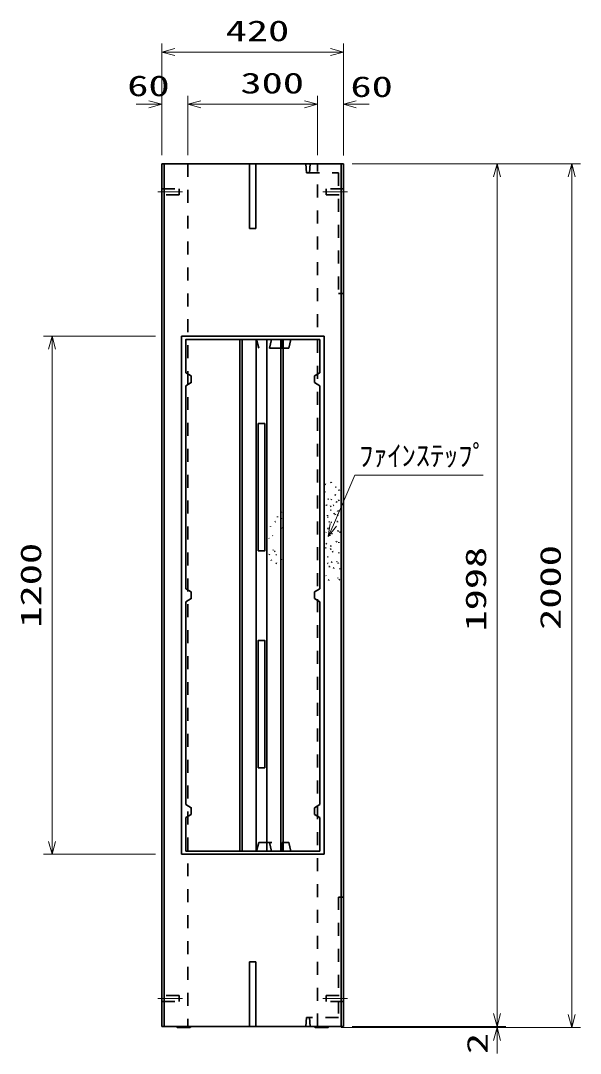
# Model space of a CAD drawing. Units: millimetres on the paper. Extents: x 0 to 841, y 0 to 594.
# Drawn here: x 371.1 to 435.9, y 278.7 to 398.3 of the extents above; entities that cross this region are included whole.
import ezdxf
from ezdxf.enums import TextEntityAlignment as Align

# ---------------------------------------------------------------- set-up
doc = ezdxf.new("R2010")
doc.units = ezdxf.units.MM
doc.linetypes.add('USER2', pattern=[18.5, 12, -1.5, 3.5, -1.5])
doc.linetypes.add('USER3', pattern=[3, 1.5, -1.5])
for name, color, linetype, lineweight in [('D-BMK（構造物基準線）', 2, 'USER2', 18), ('D-STR-DIM（寸法）', 7, 'Continuous', 13), ('D-STR-HTXT（旗上げ）', 7, 'Continuous', 13), ('D-STR（構造物）', 1, 'Continuous', 35)]:
    doc.layers.add(name, color=color, linetype=linetype, lineweight=lineweight)
doc.styles.add('ＭＳ ゴシック', font='')
doc.styles.get('ＭＳ ゴシック').set_extended_font_data('MS Gothic')

# ---------------------------------------------------------------- blocks, each defined once
blk = doc.blocks.new('_Open30')
at = {"color": 7, "linetype": 'Continuous', "lineweight": 13}
for p, q in [((-1, 0.2679), (0, 0)), ((0, 0), (-1, -0.2679)), ((0, 0), (-1, 0))]:
    blk.add_line(p, q, dxfattribs=at)

msp = doc.modelspace()

# ---------------------------------------------------------------- linework, layer by layer
at = {"layer": 'D-BMK（構造物基準線）'}
for p, q in [((387.03, 378.421), (389.879, 378.421)), ((406.105, 378.421), (408.954, 378.421)), ((387.03, 285.021), (389.879, 285.021)), ((408.954, 285.021), (406.105, 285.021))]:
    msp.add_line(p, q, dxfattribs=at)
at = {"layer": 'D-STR-DIM（寸法）'}
for p, q in [((387.492, 389.568), (387.492, 395.618)), ((408.492, 389.598), (408.492, 395.618)), ((388.992, 394.618), (406.992, 394.618)), ((387.492, 382.671), (387.492, 389.568)), ((390.492, 382.671), (390.492, 389.568)), ((390.492, 382.723), (390.492, 389.568)), ((405.492, 382.671), (405.492, 389.568)), ((405.492, 382.671), (405.492, 389.568)), ((408.492, 382.641), (408.492, 389.568)), ((385.992, 388.568), (384.492, 388.568)), ((391.992, 388.568), (403.992, 388.568)), ((391.992, 388.568), (393.492, 388.568)), ((403.992, 388.568), (402.492, 388.568)), ((409.992, 388.568), (411.492, 388.568)), ((409.492, 381.671), (427.281, 381.671)), ((425.844, 381.671), (435.921, 381.671)), ((426.281, 283.271), (426.281, 380.171)), ((434.921, 283.171), (434.921, 380.171)), ((386.742, 361.721), (373.779, 361.721)), ((374.779, 303.221), (374.779, 360.221)), ((386.742, 301.721), (373.779, 301.721)), ((426.281, 283.271), (426.281, 284.771)), ((408.242, 281.671), (427.281, 281.671)), ((409.492, 281.771), (427.281, 281.771)), ((409.492, 281.771), (427.281, 281.771)), ((424.844, 281.671), (435.921, 281.671)), ((426.281, 280.171), (426.281, 278.671))]:
    msp.add_line(p, q, dxfattribs=at)
at = {"layer": 'D-STR-HTXT（旗上げ）'}
msp.add_lwpolyline([(424.665, 345.63), (409.835, 345.63), (407.336, 339.879)], dxfattribs=at)
at = {"layer": 'D-STR（構造物）'}
for p, q in [((408.492, 381.671), (387.492, 381.671)), ((387.492, 381.671), (387.492, 281.771)), ((387.742, 281.771), (387.742, 381.671)), ((397.617, 381.671), (397.617, 374.171)), ((398.367, 374.171), (398.367, 381.671)), ((408.242, 381.671), (408.242, 281.771)), ((408.492, 281.771), (408.492, 381.671)), ((397.617, 374.171), (398.367, 374.171)), ((406.262, 361.721), (389.762, 361.721)), ((389.762, 361.721), (389.762, 301.721)), ((396.518, 361.346), (396.518, 302.096)), ((396.768, 361.346), (396.768, 302.096)), ((398.387, 361.346), (398.387, 302.096)), ((399.637, 361.346), (399.637, 302.096)), ((401.257, 361.346), (401.257, 302.096)), ((401.507, 361.346), (401.507, 302.096)), ((405.762, 361.346), (402.416, 361.346)), ((405.762, 357.474), (405.762, 361.346)), ((406.262, 301.721), (406.262, 361.721)), ((405.762, 357.474), (405.133, 357.11)), ((405.133, 357.11), (405.133, 356.337)), ((390.262, 355.974), (390.262, 332.471)), ((405.133, 356.337), (405.762, 355.974)), ((405.762, 332.471), (405.762, 355.974)), ((406.394, 344.574), (406.467, 344.554)), ((407.02, 344.749), (407.077, 344.797)), ((407.077, 344.797), (407.126, 344.74)), ((406.28, 343.719), (406.333, 343.666)), ((406.333, 343.666), (406.386, 343.719)), ((407.579, 343.31), (407.507, 343.291)), ((407.56, 343.383), (407.579, 343.31)), ((407.596, 344.243), (407.671, 344.243)), ((407.943, 343.858), (407.996, 343.911)), ((407.996, 343.911), (408.049, 343.858)), ((406.544, 342.173), (406.482, 342.13)), ((406.544, 342.173), (406.587, 342.112)), ((406.76, 342.847), (406.687, 342.86)), ((406.977, 341.997), (407.039, 342.04)), ((407.039, 342.04), (407.082, 341.979)), ((407.099, 342.775), (407.125, 342.846)), ((407.308, 342.1), (407.376, 342.131)), ((407.696, 342.473), (407.709, 342.547)), ((407.709, 342.547), (407.783, 342.534)), ((407.891, 342.673), (407.953, 342.716)), ((407.953, 342.716), (407.996, 342.655)), ((400.858, 340.745), (400.878, 340.818)), ((401.331, 341.328), (401.278, 341.381)), ((401.331, 341.328), (401.384, 341.381)), ((406.673, 340.931), (406.66, 341.005)), ((407.086, 341.57), (407.012, 341.576)), ((407.43, 341.153), (407.382, 341.211)), ((407.541, 341.096), (407.48, 341.053)), ((407.584, 341.034), (407.541, 341.096)), ((407.833, 341.043), (407.759, 341.056)), ((407.82, 340.969), (407.833, 341.043)), ((407.824, 341.421), (407.861, 341.486)), ((407.861, 341.486), (407.926, 341.449)), ((400.071, 339.624), (400.077, 339.698)), ((400.549, 340.238), (400.624, 340.245)), ((401.306, 340.621), (401.371, 340.659)), ((406.655, 340.76), (406.73, 340.76)), ((406.898, 340.238), (406.826, 340.219)), ((407.061, 340.201), (407.122, 340.158)), ((407.122, 340.158), (407.079, 340.097)), ((407.742, 340.246), (407.816, 340.259)), ((407.816, 340.259), (407.829, 340.185)), ((400.289, 338.587), (400.321, 338.655)), ((401.325, 339.531), (401.356, 339.463)), ((406.504, 339.042), (406.467, 338.977)), ((406.668, 339.423), (406.74, 339.442)), ((406.74, 339.442), (406.721, 339.514)), ((406.927, 338.686), (406.914, 338.612)), ((407.181, 338.875), (407.12, 338.832)), ((407.181, 338.875), (407.224, 338.814)), ((407.872, 339.191), (407.798, 339.178)), ((407.885, 339.117), (407.872, 339.191)), ((408.114, 339.02), (408.052, 339.063)), ((408.071, 338.959), (408.114, 339.02)), ((399.92, 338.286), (399.867, 338.339)), ((406.494, 337.632), (406.552, 337.681)), ((406.552, 337.681), (406.504, 337.738)), ((407.061, 337.447), (406.989, 337.467)), ((407.042, 337.375), (407.061, 337.447)), ((407.622, 337.888), (407.684, 337.931)), ((407.684, 337.931), (407.727, 337.87)), ((407.975, 337.879), (407.962, 337.805)), ((399.927, 336.459), (399.902, 336.389)), ((400.382, 336.924), (400.362, 336.996)), ((400.566, 336.836), (400.501, 336.799)), ((400.566, 336.836), (400.603, 336.771)), ((400.69, 336.367), (400.743, 336.42)), ((406.507, 337.218), (406.432, 337.224)), ((406.655, 336.171), (406.73, 336.171)), ((407.041, 337.074), (406.968, 337.054)), ((407.06, 337.001), (407.041, 337.074)), ((407.227, 336.716), (407.285, 336.764)), ((407.285, 336.764), (407.236, 336.822)), ((407.981, 336.682), (407.974, 336.607)), ((400.147, 335.813), (400.178, 335.745)), ((400.67, 335.389), (400.727, 335.437)), ((400.727, 335.437), (400.775, 335.38)), ((401.306, 335.875), (401.325, 335.948)), ((406.715, 335.392), (406.647, 335.424)), ((406.822, 335.035), (406.897, 335.028)), ((406.897, 335.028), (406.891, 334.954)), ((407.167, 335.563), (407.095, 335.583)), ((407.167, 335.563), (407.148, 335.491)), ((407.391, 334.88), (407.333, 334.832)), ((407.343, 334.938), (407.391, 334.88)), ((407.752, 335.561), (407.758, 335.636)), ((407.948, 335.408), (407.9, 335.466)), ((406.452, 334.015), (406.505, 333.962)), ((407.858, 333.677), (407.864, 333.752)), ((408.08, 334.723), (408.087, 334.798)), ((405.762, 332.471), (405.133, 332.108)), ((406.753, 333.54), (406.821, 333.508)), ((406.821, 333.508), (406.789, 333.44)), ((407.997, 333.476), (408.054, 333.524)), ((408.054, 333.524), (408.006, 333.582)), ((405.133, 332.108), (405.133, 331.334)), ((405.133, 331.334), (405.762, 330.971)), ((390.262, 330.971), (390.262, 307.468)), ((405.762, 307.468), (405.762, 330.971)), ((405.762, 307.468), (405.133, 307.105)), ((405.133, 307.105), (405.133, 306.331)), ((405.133, 306.331), (405.762, 305.968)), ((405.762, 302.096), (405.762, 305.968)), ((389.762, 301.721), (406.262, 301.721)), ((402.416, 302.096), (405.762, 302.096)), ((397.617, 289.271), (397.617, 281.771)), ((397.617, 289.271), (398.367, 289.271)), ((398.367, 289.271), (398.367, 281.771)), ((387.492, 281.771), (408.492, 281.771)), ((389.242, 281.671), (389.142, 281.771)), ((390.742, 281.671), (389.242, 281.671)), ((390.742, 281.671), (390.842, 281.771)), ((405.242, 281.671), (405.142, 281.771)), ((406.742, 281.671), (405.242, 281.671)), ((406.742, 281.671), (406.842, 281.771))]:
    msp.add_line(p, q, dxfattribs=at)
at = {"layer": 'D-STR（構造物）', "linetype": 'USER3'}
for p, q in [((390.492, 381.671), (390.492, 281.771)), ((404.133, 381.671), (404.214, 380.621)), ((404.654, 381.671), (404.58, 380.621)), ((405.492, 281.771), (405.492, 381.671)), ((404.214, 380.621), (407.91, 380.621)), ((407.91, 380.621), (407.91, 366.671)), ((387.492, 378.771), (389.492, 378.771)), ((389.492, 378.071), (387.492, 378.071)), ((389.492, 378.771), (389.492, 378.071)), ((408.492, 378.771), (406.492, 378.771)), ((406.492, 378.771), (406.492, 378.071)), ((406.492, 378.071), (408.492, 378.071)), ((407.91, 366.671), (408.485, 366.671)), ((399.933, 360.346), (400.182, 361.346)), ((400.182, 302.096), (399.933, 303.096)), ((407.917, 296.771), (407.917, 282.821)), ((407.917, 296.771), (408.492, 296.771)), ((389.492, 285.371), (387.492, 285.371)), ((387.492, 284.671), (389.492, 284.671)), ((389.492, 284.671), (389.492, 285.371)), ((406.492, 285.371), (408.492, 285.371)), ((406.492, 284.671), (406.492, 285.371)), ((408.492, 284.671), (406.492, 284.671)), ((404.221, 282.821), (404.14, 281.771)), ((407.917, 282.821), (404.221, 282.821)), ((404.661, 281.771), (404.587, 282.821))]:
    msp.add_line(p, q, dxfattribs=at)
at = {"layer": 'D-STR（構造物）'}
for points in [[(401.636, 361.346), (390.262, 361.346), (390.262, 357.474)], [(390.262, 357.474), (390.891, 357.11), (390.891, 356.337), (390.262, 355.974)], [(390.262, 332.471), (390.891, 332.108), (390.891, 331.334)], [(390.262, 332.471), (390.891, 332.108), (390.891, 331.334), (390.262, 330.971)], [(390.262, 305.968), (390.891, 306.331), (390.891, 307.105), (390.262, 307.468)], [(390.262, 305.968), (390.262, 302.096), (401.636, 302.096)]]:
    msp.add_lwpolyline(points, dxfattribs=at)
at = {"layer": 'D-STR（構造物）', "linetype": 'USER3'}
for points in [[(401.427, 360.346), (398.696, 360.346), (398.427, 361.347)], [(398.427, 302.095), (398.696, 303.096), (401.427, 303.096)]]:
    msp.add_lwpolyline(points, dxfattribs=at)
at = {"layer": 'D-STR（構造物）'}
for points in [[(401.386, 361.346), (401.427, 360.346), (402.164, 360.346), (402.416, 361.346)], [(398.637, 336.846), (399.387, 336.846), (399.387, 351.596), (398.637, 351.596)], [(399.387, 311.746), (399.387, 326.496), (398.637, 326.496), (398.637, 311.746)], [(401.427, 303.096), (401.386, 302.096), (402.416, 302.096), (402.164, 303.096)]]:
    msp.add_lwpolyline(points, close=True, dxfattribs=at)

# ---------------------------------------------------------------- block references
at = {"layer": 'D-STR-DIM（寸法）', "xscale": 1.5, "yscale": 1.5}
for p, rotation in [((387.492, 394.618), 180), ((390.492, 388.568), 180), ((390.492, 388.568), 180), ((408.492, 388.568), 180), ((426.281, 381.671), 90), ((434.921, 381.671), 90), ((374.779, 361.721), 90), ((374.779, 301.721), 270), ((426.281, 281.771), 270), ((426.281, 281.771), 270), ((434.921, 281.671), 270), ((426.281, 281.671), 90)]:
    msp.add_blockref('_Open30', p, dxfattribs=dict(at, rotation=rotation))
for p in [(408.492, 394.618), (387.492, 388.568), (405.492, 388.568), (405.492, 388.568)]:
    msp.add_blockref('_Open30', p, dxfattribs=at)
at = {"layer": 'D-STR-HTXT（旗上げ）', "xscale": 1.5, "yscale": 1.5, "rotation": 246.50838}
msp.add_blockref('_Open30', (406.738, 338.503), dxfattribs=at)

# ---------------------------------------------------------------- texts
at = {"layer": 'D-STR-DIM（寸法）', "style": 'ＭＳ ゴシック', "width": 1.5}
for s, p in [('420', (394.867, 395.155)), ('60', (383.478, 388.786)), ('300', (396.576, 389.105)), ('60', (409.312, 388.691))]:
    msp.add_text(s, height=2.405, dxfattribs=at).set_placement(p, align=Align.BOTTOM_LEFT)
for s, p in [('1200', (374.241, 327.971)), ('2000', (434.384, 327.713)), ('1998', (425.744, 327.513)), ('2', (425.919, 278.583))]:
    msp.add_text(s, height=2.405, rotation=90, dxfattribs=at).set_placement(p, align=Align.BOTTOM_LEFT)
at = {"layer": 'D-STR-HTXT（旗上げ）', "style": 'ＭＳ ゴシック'}
msp.add_text('ﾌｧｲﾝｽﾃｯﾌﾟ', height=2.405, dxfattribs=at).set_placement((410.315, 345.955), align=Align.BOTTOM_LEFT)

doc.saveas('drawing.dxf')
